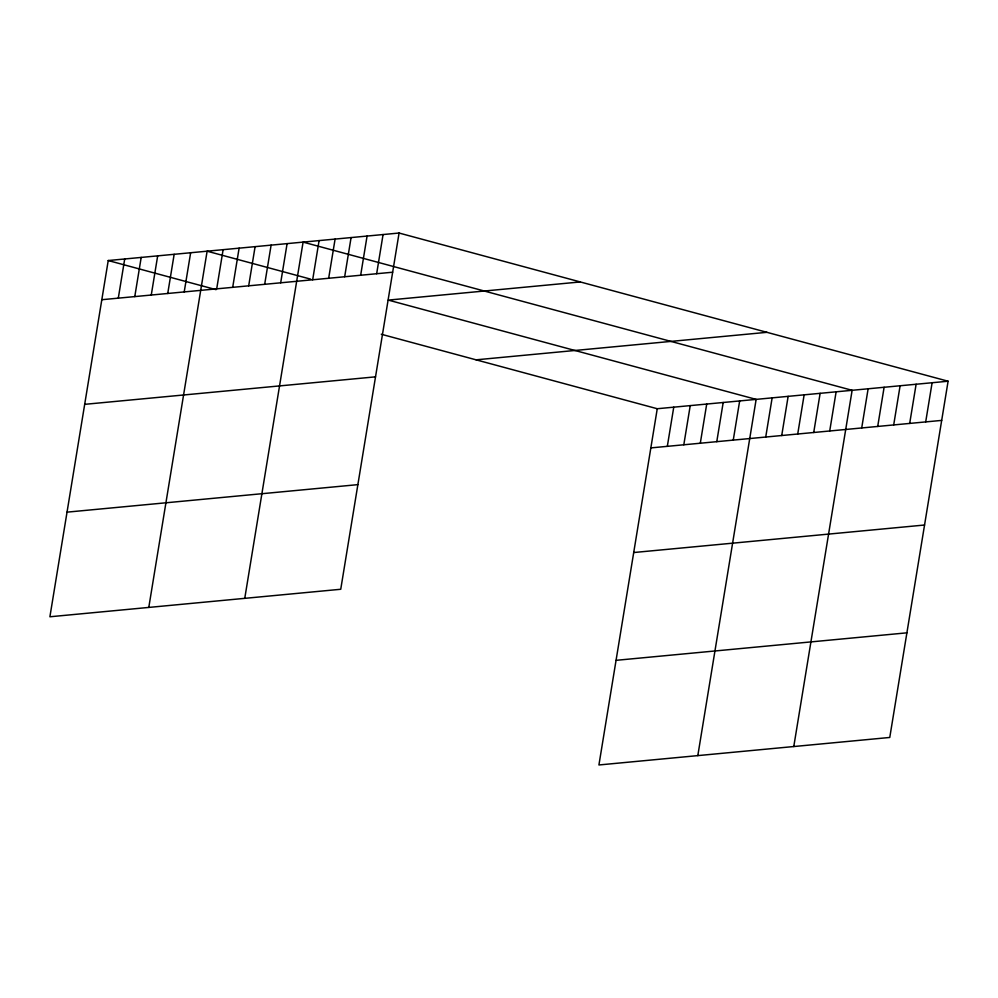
<?xml version="1.0" encoding="UTF-8"?>
<svg xmlns="http://www.w3.org/2000/svg" width="998" height="998" viewBox="0 0 998 998"><rect width="100%" height="100%" fill="white"/><g stroke="black" fill="none" stroke-linecap="round" stroke-linejoin="round"><path stroke-width="1.5" d="M399.075 233.033L108.233 260.54L49.9 616.776L340.742 589.269L399.075 233.033L948.1 381.224L889.767 737.46L598.925 764.967L657.258 408.731L948.1 381.224M118.3 298.153L124.713 258.981M134.78 296.606L141.192 257.422M151.259 295.046L157.672 255.875M167.739 293.487L174.163 254.315M184.218 291.927L190.643 252.756M148.789 607.42L207.122 251.197L310.652 279.141M216.703 288.859L223.115 249.675M232.696 287.337L239.108 248.165M248.689 285.827L255.101 246.656M264.682 284.318L271.107 245.146M280.688 282.796L287.1 243.624M244.76 598.338L303.093 242.115L852.13 390.305L793.784 746.529M312.673 279.777L319.086 240.605M328.666 278.267L335.091 239.096M344.672 276.745L351.084 237.574M360.665 275.236L367.077 236.064M376.658 273.726L383.07 234.555M667.325 446.343L673.75 407.172M683.805 444.784L690.229 405.612M700.297 443.237L706.709 404.053M716.776 441.677L723.188 402.493M733.256 440.118L739.668 400.947M697.814 755.611L756.147 399.387L388.297 300.099L580.25 281.947M765.728 437.037L772.14 397.865M781.721 435.527L788.146 396.356M797.726 434.018L804.139 394.846M813.719 432.508L820.131 393.337M829.712 430.986L836.124 391.815M861.711 427.967L868.123 388.796M877.704 426.458L884.116 387.274M893.697 424.936L900.109 385.764M909.689 423.426L916.114 384.255M925.695 421.917L932.107 382.745M101.821 299.712L392.651 272.217M476.083 359.829L766.926 332.322M84.68 404.34L375.522 376.845M650.846 447.902L941.688 420.395M67.028 512.149L357.87 484.641M633.718 552.53L924.547 525.023M616.065 660.327L906.895 632.832M108.233 260.54L216.079 289.657M381.273 334.243L657.258 408.731"/></g></svg>
